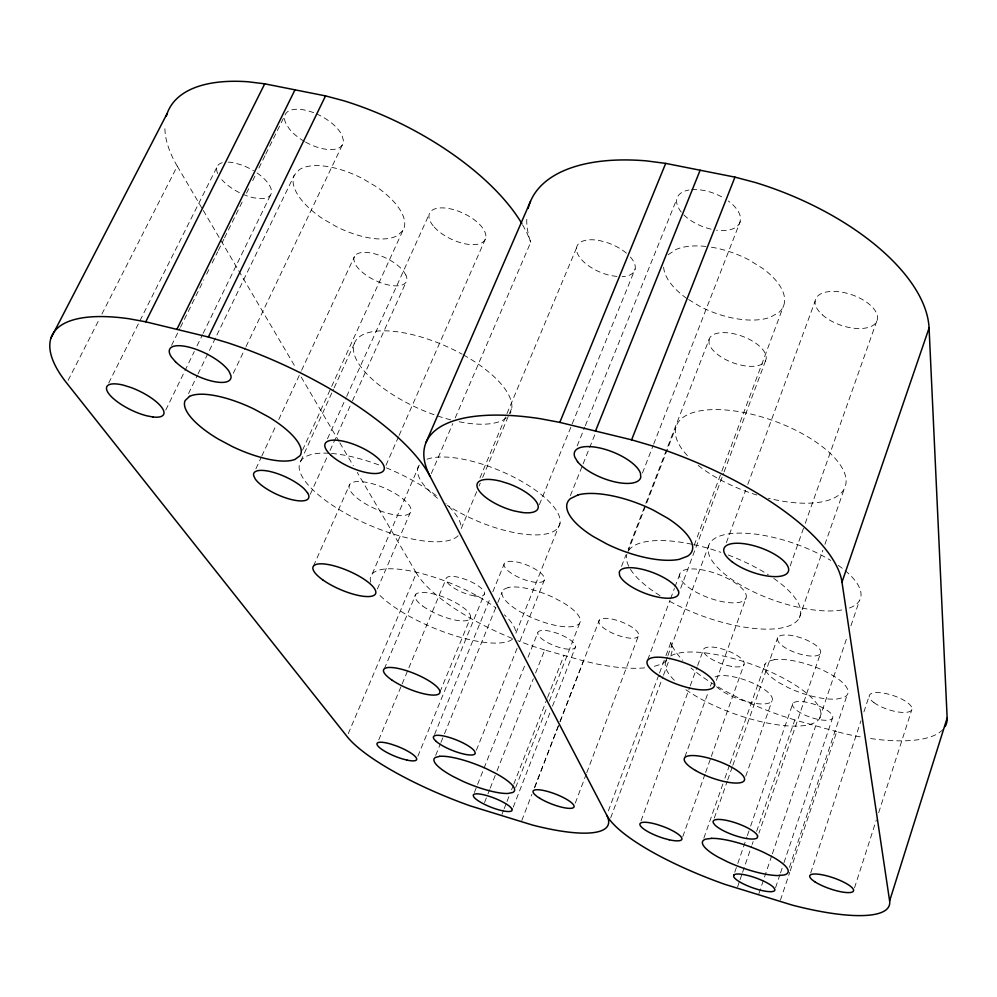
<?xml version="1.0" encoding="UTF-8"?>
<svg xmlns="http://www.w3.org/2000/svg" width="997" height="997" viewBox="0 0 997 997"><rect width="100%" height="100%" fill="white"/><g stroke="black" fill="none" stroke-linecap="round" stroke-linejoin="round"><path stroke-width="0.75" stroke-dasharray="4.99 3.74" d="M709.091 339.429L709.054 343.255A30.184 14.045 20.4 0 0 740.783 365.076A30.184 14.045 20.4 0 0 766.107 356.091L764.375 351.829A30.184 14.045 20.4 0 0 734.266 333.87A30.184 14.045 20.4 0 0 709.091 339.429L628.21 549.06M653.683 444.139L740.185 221.621L740.347 216.823A33.699 17.535 21.7 0 0 728.308 201.008M792.789 703.595L792.565 705.378A21.199 6.767 19 0 0 814.225 718.451A21.199 6.767 19 0 0 832.769 716.531L831.722 714.388A21.199 6.767 19 0 0 811.059 703.309A21.199 6.767 19 0 0 792.789 703.595L750.392 826.8M820.406 653.496L820.73 651.427A22.819 7.889 19.1 0 0 797.239 636.722A22.819 7.889 19.1 0 0 777.448 639.812L778.694 642.292A22.819 7.889 19.1 0 0 800.878 654.344A22.819 7.889 19.1 0 0 820.406 653.496L758.941 833.156M854.504 887.878L876.313 820.057M878.681 812.68L911.881 709.465M810.711 872.923L860.959 720.794M863.888 711.933L869.259 695.682M789.462 867.34L847.151 694.921M780.414 900.204L789.724 872.363M790.21 870.904L836.732 731.686L848.796 734.602A133.124 44.279 18.9 0 0 861.969 737.169M775.579 887.642L780.028 874.381M780.526 872.911L783.492 864.075M783.991 862.604L832.445 718.289M758.916 893.574L771.865 855.314M772.363 853.843L815.696 725.804M819.571 718.488L847.462 636.024M850.952 625.717L859.414 600.68M737.568 886.994L739.575 881.136M740.073 879.666L742.08 873.808M742.578 872.338L751.626 845.967M752.124 844.509L753.134 841.58M756.648 831.324L794.796 719.959L836.732 731.686M734.752 872.263L737.269 864.935M737.78 863.464L746.865 837.056M747.364 835.598L749.894 828.258M799.307 617.878L822.874 550.232M824.93 544.35L844.397 488.468M745.744 776.239L771.99 700.841M714.301 818.076L727.174 781.424M727.698 779.953L732.334 766.755M732.845 765.297L777.648 637.719M703.845 838.141L722.875 784.028M724.931 778.183L729.567 765.023M730.078 763.565L765.073 664.127M790.185 565.935L804.729 524.821M805.252 523.35L877.422 319.252M682.808 836.558L705.116 773.871M705.627 772.413L710.811 757.832M711.335 756.374L744.011 664.525M684.951 756.798L708.344 691.943M710.425 686.185L711.459 683.294M716.419 680.303L745.943 598.237A35.219 12.662 20.1 0 0 700.879 569.648A35.219 12.662 20.1 0 0 692.068 589.775A35.219 12.662 20.1 0 0 745.943 598.237M641.046 820.855L689.725 687.282M690.248 685.824L697.127 666.956M697.663 665.498L703.483 649.533M726.389 542.642L745.631 490.275M747.762 484.455L815.11 301.169M610.7 817.852L662.93 676.726M663.466 675.268L669.922 657.821M608.382 810.86L658.967 674.495M659.516 673.037L665.435 657.085M665.971 655.627L670.819 642.579A132.427 44.005 19.1 0 0 682.833 660.35M665.747 661.447L667.354 657.085M667.89 655.64L708.742 545.409M647.714 659.802L670.034 600.119M670.582 598.661L674.396 588.467M674.944 587.009L679.842 573.911M694.224 545.16L721.305 472.615M721.853 471.157L783.617 305.767M680.714 588.218L723.56 473.326M724.109 471.88L765.87 359.892M575.294 803.096L586.236 774.133M586.784 772.687L638.167 636.572A21.199 6.929 20.9 0 0 613.205 619.349A21.199 6.929 20.9 0 0 604.98 628.982A21.199 6.929 20.9 0 0 638.167 636.572M521.792 820.494L531.887 794.36M534.691 787.107L559.342 723.249M559.903 721.803L583.444 660.837L594.449 663.479A126.656 41.089 21.6 0 0 645.42 667.778M534.566 787.854L559.678 722.788M560.239 721.342L599.309 620.146M621.517 566.408L625.979 554.843M627.985 551.528L675.929 427.215M642.454 473.039L653.122 445.584M513.243 807.171L550.282 711.883M552.525 706.1L575.531 646.903M501.965 814.387L503.659 810.05M504.22 808.604L506.476 802.822M507.049 801.376L509.305 795.594M511.561 789.811L513.243 785.474M513.804 784.028L547.079 698.76M547.64 697.314L563.99 655.403M515.673 787.518L547.091 706.848M549.347 701.09L580.204 621.866M484.53 802.56L487.371 795.357M487.944 793.924L489.639 789.599M490.212 788.166L496.444 772.339M497.017 770.893L533.32 678.783M535.588 673.025L544.674 649.994L583.444 660.837M474.373 792.515L525.731 663.067M528.011 657.31L537.719 632.858A20.202 6.306 21.4 0 1 552.861 631.924A20.202 6.306 21.4 0 1 573.661 642.828L575.232 645.047A20.202 6.306 21.4 0 1 560.389 647.726A20.202 6.306 21.4 0 1 538.106 634.74L537.719 632.858M570.384 495.609L582.535 465.325M583.108 463.879L595.259 433.583M560.04 523.176L515.661 633.868A78.102 23.916 22.5 0 0 504.357 614.825M476.392 750.218L517.094 648.324M519.96 641.158L544.611 579.444L544.212 577.275A21.735 7.291 22 0 0 519.973 562.732A21.735 7.291 22 0 0 504.494 566.62L506.326 569.162A21.735 7.291 22 0 0 528.647 580.989A21.735 7.291 22 0 0 544.611 579.444M577.201 445.858L584.778 427.09M585.364 425.657L676.813 199.026M435.689 755.402L440.375 743.862M440.961 742.416L443.902 735.213M444.488 733.767L497.254 603.983M497.839 602.537L501.94 592.442M539.365 504.681L635.126 268.966M434.555 734.465L490.462 597.577M492.817 591.807L503.996 564.427M439.976 691.968L470.696 617.155M417.868 756.212L484.505 593.589M378.76 739.824L401.542 685.35M402.14 683.917L445.908 579.282M479.968 477.912L506.364 415.051M506.962 413.63L576.54 247.917M476.691 491.695L461.2 528.647A87.474 29.673 23.6 0 0 445.858 503.585M479.083 486.013L480.267 483.171M482.648 477.488L508.881 414.951M509.479 413.531L511.86 407.848M348.277 733.655L416.41 573.113L357.225 472.391M384.319 668.862L415.874 594.224M431.327 473.55L452.8 423.575M455.255 417.868L530.716 242.271A192.159 94.565 21.3 0 1 526.952 215.676M377.402 588.965L410.128 512.969A33.512 11.353 23.6 0 0 371.769 483.557A33.512 11.353 23.6 0 0 358.322 499.036A33.512 11.353 23.6 0 0 410.128 512.969M372.23 573.873L419.824 463.904A76.47 27.58 22.7 0 0 440.225 500.295M385.976 465.3L398.501 436.798M399.124 435.365L485.502 238.719M313.482 566.034L349.797 484.355M310.266 494.325L327.515 456.128M330.069 450.457L351.779 402.352M352.427 400.944L406.078 282.089M327.477 438.767L346.034 397.803M346.669 396.395L429.196 214.205M300.745 461.088L333.546 389.166M334.194 387.758L355.418 341.223M302.552 450.108L331.016 387.808M331.665 386.4L402.813 230.643A60.954 27.355 26.7 0 0 376.218 186.676L362.31 178.438A60.954 27.355 26.7 0 0 299.225 169.727L294.289 175.26L216.324 336.201M255.93 468.74L261.152 457.498M261.8 456.09L276.157 425.158M278.774 419.538L300.969 371.731M301.617 370.323L354.483 256.441M233.31 373.252L245.387 347.965M246.06 346.557L342.669 144.253M188.533 393.578L197.344 375.383M198.017 373.987L215.651 337.597M165.801 409.991L194.315 351.467M197.032 345.897L202.466 334.743M203.151 333.359L271.059 194.016M171.559 345.386L179.821 328.636M180.507 327.24L203.887 279.758M206.641 274.175L209.382 268.592M212.137 263.009L217.645 251.83M218.331 250.434L223.827 239.268M224.512 237.872L243.767 198.777M246.521 193.181L249.96 186.202M252.715 180.619L256.154 173.64M258.896 168.044L265.09 155.482M265.775 154.086L283.659 117.783M108.723 383.022L216.985 167.022M68.145 380.343L99.114 319.551M101.931 314.018L177.267 166.175A184.109 82.427 26.9 0 1 164.929 125.124M402.813 230.643L397.292 235.666A60.954 27.355 26.7 0 1 336.126 226.506L322.816 218.767A60.954 27.355 26.7 0 1 294.289 175.26M668.127 254.746L676.078 249.449A63.708 31.318 21 0 1 708.493 246.758M616.919 276.456L610.887 275.596A31.293 15.067 22.9 0 1 576.927 251.992A31.293 15.067 22.9 0 1 600.593 240.8L608.369 243.031A31.293 15.067 22.9 0 1 626.452 253.201M794.796 719.959L782.732 716.12A132.427 44.005 19.1 0 1 716.407 685.899M544.674 649.994L533.358 646.392A126.208 40.777 21.8 0 1 517.854 640.697M688.653 299.574L699.869 306.391A63.708 31.318 21 0 0 770.195 317.295L778.719 312.547A63.708 31.318 21 0 0 762.817 268.505L749.059 259.943A63.708 31.318 21 0 0 709.939 246.957M177.267 166.175L202.528 209.146M203.313 210.492L295.66 367.631M301.181 377.028L339.067 441.497M339.852 442.842L353.274 465.674M686.684 298.377A63.708 31.318 21 0 1 663.591 266.099M740.185 221.621A33.699 17.535 21.7 0 1 716.507 230.17M711.098 229.185A33.699 17.535 21.7 0 1 679.131 209.096L676.913 203.862A33.699 17.535 21.7 0 1 688.915 190.016M691.681 189.667A33.699 17.535 21.7 0 1 723.56 197.905M942.788 729.642A133.124 44.279 18.9 0 1 867.963 738.141M715.123 685.113A132.427 44.005 19.1 0 1 690.946 667.928M522.553 224.811A184.557 83.536 26.5 0 1 530.716 242.271M666.731 660.525A126.656 41.089 21.6 0 1 652.237 666.731M670.819 642.579A126.656 41.089 21.6 0 1 671.006 654.904M630.403 257.039A31.293 15.067 22.9 0 1 622.116 276.668M305.568 142.085A32.34 15.117 27.9 0 0 343.342 140.203L342.021 135.405A32.34 15.117 27.9 0 0 316.149 113.72M304.359 141.387A32.34 15.117 27.9 0 1 289.516 129.161L286.102 123.977A32.34 15.117 27.9 0 1 314.84 113.172M512.259 638.454A126.208 40.777 21.8 0 1 416.41 573.113M257.027 172.942A30.259 13.073 27.9 0 1 259.731 198.59L253.45 197.73A30.259 13.073 27.9 0 1 221.845 179.709M217.707 173.553A30.259 13.073 27.9 0 1 222.83 162.561M228.101 162.112A30.259 13.073 27.9 0 1 234.494 162.935L241.573 164.979A30.259 13.073 27.9 0 1 253.5 170.674M715.086 676.963A31.468 10.032 19.7 0 1 759.851 686.621A31.468 10.032 19.7 0 1 762.543 703.969A31.468 10.032 19.7 0 1 716.606 686.759M670.682 655.989A82.14 26.209 19.7 0 1 782.57 677.748A82.14 26.209 19.7 0 1 803.27 725.691A82.14 26.209 19.7 0 1 684.964 689.064M674.346 680.29A82.14 26.209 19.7 0 1 668.077 657.92M773.797 578.434A91.961 33.088 20.1 0 1 782.994 627.661A91.961 33.088 20.1 0 1 669.199 601.029M660.064 595.683A91.961 33.088 20.1 0 1 629.419 567.542M628.733 566.234A91.961 33.088 20.1 0 1 626.864 554.419M628.683 550.481A91.961 33.088 20.1 0 1 692.279 544.325M693.825 544.661A91.961 33.088 20.1 0 1 720.856 552.313M728.184 554.98A91.961 33.088 20.1 0 1 768.351 574.808M458.122 535.725A87.474 29.673 23.6 0 1 335.117 507.037A87.474 29.673 23.6 0 1 329.982 453.323M331.565 453.448A87.474 29.673 23.6 0 1 380.767 465.661M386.275 467.842A87.474 29.673 23.6 0 1 437.621 496.631M512.408 639.251A78.102 23.916 22.5 0 1 448.326 633.531A78.102 23.916 22.5 0 1 377.502 592.928M370.734 582.223A78.102 23.916 22.5 0 1 412.334 571.331A78.102 23.916 22.5 0 1 495.97 607.921M426.953 459.231A76.47 27.58 22.7 0 1 526.416 484.193A76.47 27.58 22.7 0 1 548.188 533.47A76.47 27.58 22.7 0 1 447.267 505.192M506.414 417.83A85.443 34.035 24.1 0 1 458.009 421.532M450.744 419.849A85.443 34.035 24.1 0 1 353.648 346.021A85.443 34.035 24.1 0 1 462.06 354.159M463.393 354.895A85.443 34.035 24.1 0 1 510.103 413.556M845.107 570.571A80.346 30.159 19.3 0 1 849.157 608.095M841.73 609.99A80.346 30.159 19.3 0 1 735.25 581.7A80.346 30.159 19.3 0 1 724.807 534.604A80.346 30.159 19.3 0 1 830.75 560.439M838.24 565.336A80.346 30.159 19.3 0 1 844.035 569.698M687.357 455.592A89.705 37.874 19.8 0 1 728.396 410.241A89.705 37.874 19.8 0 1 843.674 470.933A89.705 37.874 19.8 0 1 768.363 498.238M756.91 495.048A89.705 37.874 19.8 0 1 697.115 464.59M508.208 587.495L503.784 589.377A41.874 13.534 21.7 0 0 519.499 611.373L528.535 616.171A41.874 13.534 21.7 0 0 573.3 626.44L577.986 624.758A41.874 13.534 21.7 0 0 563.317 602.761L554.02 597.764A41.874 13.534 21.7 0 0 508.208 587.495M774.283 659.69L768.363 661.298A43.968 14.594 19 0 0 779.018 682.658L787.979 687.519A43.968 14.594 19 0 0 837.268 698.959L843.45 697.564A43.968 14.594 19 0 0 834.103 676.24L824.88 671.168A43.968 14.594 19 0 0 774.283 659.69M474.485 595.957L469.824 594.922A20.7 6.593 22.4 0 1 446.482 581.263A20.7 6.593 22.4 0 1 460.489 577.786L465.537 579.419A20.7 6.593 22.4 0 1 483.956 591.508A20.7 6.593 22.4 0 1 474.485 595.957M731.287 666.37L726.152 665.211A21.61 7.141 19.9 0 1 703.446 651.415A21.61 7.141 19.9 0 1 721.267 648.686L726.663 650.418A21.61 7.141 19.9 0 1 744.098 662.531A21.61 7.141 19.9 0 1 731.287 666.37M405.916 275.06L403.174 270.773A28.826 12.413 25.6 0 0 372.853 253.388A28.826 12.413 25.6 0 0 353.835 259.706L354.994 263.594A28.826 12.413 25.6 0 0 387.845 284.855A28.826 12.413 25.6 0 0 405.916 275.06M822.301 314.803A32.552 16.201 18.8 0 0 875.64 323.103A32.552 16.201 18.8 0 0 840.97 292.021A32.552 16.201 18.8 0 0 822.301 314.803M873.933 702.598A22.395 7.44 18.2 0 0 910.56 711.073A22.395 7.44 18.2 0 0 887.268 693.862A22.395 7.44 18.2 0 0 873.933 702.598M434.231 227.067A30.757 14.282 25.2 0 0 483.333 241.797A30.757 14.282 25.2 0 0 454.669 209.956A30.757 14.282 25.2 0 0 434.231 227.067M422.74 606.064A29.922 9.16 22.5 0 0 469.599 619.287A29.922 9.16 22.5 0 0 436.163 594.661A29.922 9.16 22.5 0 0 422.74 606.064"/><path stroke-width="1.5" d="M606.762 815.222A130.707 31.555 21.6 0 1 532.423 825.042L470.123 805.838A130.233 31.318 21.7 0 1 347.056 736.521L66.737 383.11A192.608 65.117 25.3 0 1 128.825 318.716L145.736 321.819L208.361 337.023L227.366 342.669A193.131 66.014 25 0 1 430.106 476.404L606.762 815.222A136.838 33.886 19.8 0 0 724.682 884.289L792.229 905.102A137.586 34.097 19.6 0 0 889.623 900.927L947.15 718.027L929.079 328.025A193.293 95.6 20.7 0 0 755.365 182.526L734.951 177.13L665.697 163.396L646.405 160.878A192.159 94.565 21.3 0 0 528.161 208.398M889.623 900.927L841.991 582.161L929.079 328.025M430.106 476.404A201.668 75.111 21.3 0 1 539.938 418.64L559.803 422.392L631.612 439.839L734.951 177.13M595.508 431.065L700.131 170.225M559.803 422.392L665.697 163.396M425.981 442.494L530.454 201.444M208.361 337.023L325.545 95.899L343.865 100.784A184.557 83.536 26.5 0 1 521.855 223.602M176.88 329.384L294.987 89.83M145.736 321.819L264.728 83.823L325.545 95.899M50.835 338.344L167.197 113.409M264.728 83.823L248.178 81.779A184.109 82.427 26.9 0 0 166.312 116.2M631.612 439.839L652.91 446.095A202.914 75.971 20.9 0 1 841.991 582.161M947.15 718.027A133.124 44.279 18.9 0 1 945.119 726.539M733.742 875.192L733.655 876.6A21.884 5.197 19.7 0 0 756.374 889.037A21.884 5.197 19.7 0 0 774.781 889.212L773.56 887.392A21.884 5.197 19.7 0 0 752 876.65A21.884 5.197 19.7 0 0 733.742 875.192M757.583 835.947L757.421 837.58A23.616 6.094 19.7 0 1 737.905 836.483A23.616 6.094 19.7 0 1 714.699 824.781L713.241 822.675A23.616 6.094 19.7 0 1 732.845 821.989A23.616 6.094 19.7 0 1 757.583 835.947M189.517 396.395L185.143 400.57A63.746 21.61 25.2 0 0 218.318 439.091L232.475 446.631A63.746 21.61 25.2 0 0 294.9 459.455L299.972 455.779A63.746 21.61 25.2 0 0 268.779 417.033L253.923 408.994A63.746 21.61 25.2 0 0 189.517 396.395M577.986 494.936L570.384 498.65A66.836 24.863 21.1 0 0 593.028 536.374L607.098 544.138A66.836 24.863 21.1 0 0 679.381 559.305L687.643 556.139A66.836 24.863 21.1 0 0 667.778 518.29L653.06 509.99A66.836 24.863 21.1 0 0 577.986 494.936M439.714 756.312L435.477 757.421A43.207 10.394 21.6 0 0 453.149 776.513L462.583 781.174A43.207 10.394 21.6 0 0 508.071 793.45L512.595 792.528A43.207 10.394 21.6 0 0 496.008 773.522L486.274 768.675A43.207 10.394 21.6 0 0 439.714 756.312M711.684 838.352L705.888 839.1A45.438 11.241 19.7 0 0 718.276 857.183L727.636 861.907A45.438 11.241 19.7 0 0 777.909 875.565L784.003 875.017A45.438 11.241 19.7 0 0 772.949 857.084L763.303 852.173A45.438 11.241 19.7 0 0 711.684 838.352M152.89 416.995L146.497 415.749A31.617 10.306 26 0 1 108.823 393.753A31.617 10.306 26 0 1 123.765 385.253L131.081 387.559A31.617 10.306 26 0 1 161.713 407.374A31.617 10.306 26 0 1 152.89 416.995M521.668 512.421L514.253 510.938A32.801 11.939 22.5 0 1 477.725 488.443A32.801 11.939 22.5 0 1 500.668 481.227L508.744 483.744A32.801 11.939 22.5 0 1 537.508 503.846A32.801 11.939 22.5 0 1 521.668 512.421M406.926 760.088L402.202 758.842A21.361 5.06 22.2 0 1 377.713 745.756A21.361 5.06 22.2 0 1 391.31 744.223L396.494 745.98A21.361 5.06 22.2 0 1 415.936 757.359A21.361 5.06 22.2 0 1 406.926 760.088M669.199 839.786L663.965 838.39A22.32 5.496 20.3 0 1 640.124 825.267A22.32 5.496 20.3 0 1 657.708 824.693L663.254 826.575A22.32 5.496 20.3 0 1 681.699 837.879A22.32 5.496 20.3 0 1 669.199 839.786M436.138 741.382L434.069 739.163A22.445 5.608 21.9 0 1 449.149 737.406A22.445 5.608 21.9 0 1 474.659 751.302L475.245 753.084A22.445 5.608 21.9 0 1 459.467 752.909A22.445 5.608 21.9 0 1 436.138 741.382M511.66 808.555L509.903 806.623A20.825 4.823 21.5 0 0 488.218 796.005A20.825 4.823 21.5 0 0 473.226 795.394L473.787 796.939A20.825 4.823 21.5 0 0 497.129 809.352A20.825 4.823 21.5 0 0 511.66 808.555M175.497 361.786L171.534 357.175A33.898 12.001 26 0 1 188.832 347.118A33.898 12.001 26 0 1 229.073 371.432L230.905 375.545A33.898 12.001 26 0 1 211.401 380.991A33.898 12.001 26 0 1 175.497 361.786M307.5 492.755L304.309 488.979A30.084 9.758 24.4 0 0 272.119 472.017A30.084 9.758 24.4 0 0 253.649 475.594L255.195 478.909A30.084 9.758 24.4 0 0 290.314 499.273A30.084 9.758 24.4 0 0 307.5 492.755M577.537 461.661L574.808 457.112A35.456 14.008 21.6 0 1 601.764 448.451A35.456 14.008 21.6 0 1 640.51 473.401L640.759 477.376A35.456 14.008 21.6 0 1 613.342 481.539A35.456 14.008 21.6 0 1 577.537 461.661M678.471 590.934L676.352 587.27A31.592 11.092 20.8 0 0 644.324 569.823A31.592 11.092 20.8 0 0 619.287 572.191L619.586 575.344A31.592 11.092 20.8 0 0 653.571 596.081A31.592 11.092 20.8 0 0 678.471 590.934M732.11 561.797A34.185 12.886 19.6 0 0 787.107 573.375A34.185 12.886 19.6 0 0 749.333 544.624A34.185 12.886 19.6 0 0 732.11 561.797M814.948 881.834A23.155 5.733 19.1 0 0 852.36 891.991A23.155 5.733 19.1 0 0 827.672 876.076A23.155 5.733 19.1 0 0 814.948 881.834M695.507 770.469A31.941 8.961 19.9 0 0 744.236 780.589A31.941 8.961 19.9 0 0 703.433 756.848A31.941 8.961 19.9 0 0 695.507 770.469M660.014 676.215A35.817 11.353 20.3 0 0 714.301 686.16A35.817 11.353 20.3 0 0 668.077 658.232A35.817 11.353 20.3 0 0 660.014 676.215M331.241 455.492A32.203 11.291 24.1 0 0 382.212 471.93A32.203 11.291 24.1 0 0 350.221 443.079A32.203 11.291 24.1 0 0 331.241 455.492M539.875 798.348A21.884 5.321 21.1 0 0 573.661 807.445A21.884 5.321 21.1 0 0 547.241 791.356A21.884 5.321 21.1 0 0 539.875 798.348M322.642 579.78A34.035 10.169 23.3 0 0 374.972 594.598A34.035 10.169 23.3 0 0 335.366 566.209A34.035 10.169 23.3 0 0 322.642 579.78M391.671 679.892A30.346 8.163 22.4 0 0 438.979 693.862A30.346 8.163 22.4 0 0 404.57 670.084A30.346 8.163 22.4 0 0 391.671 679.892"/></g></svg>
